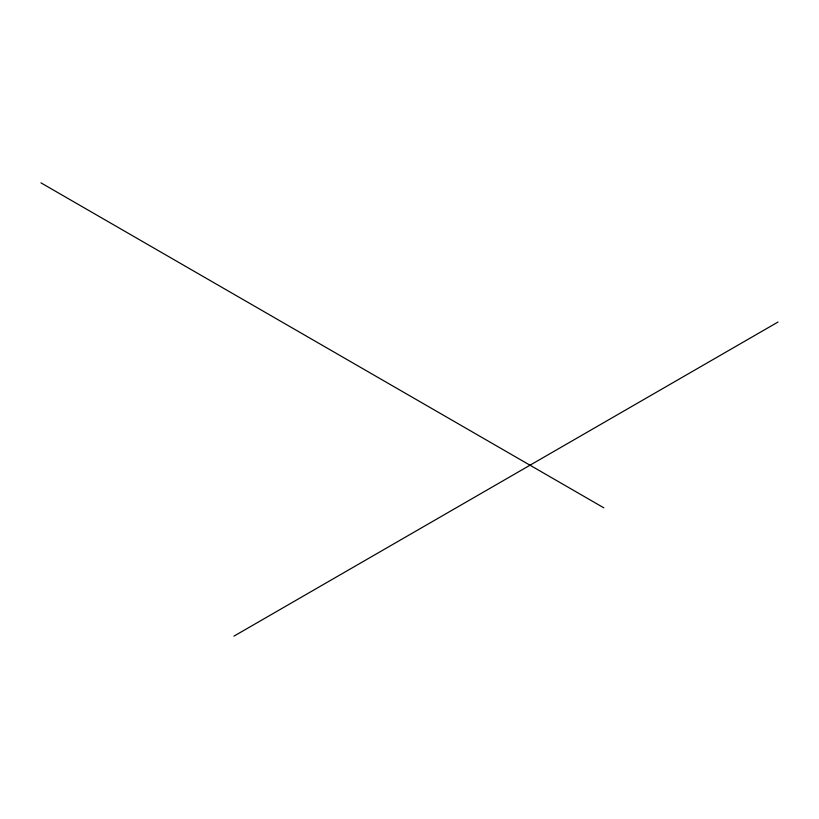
<?xml version="1.0" encoding="UTF-8"?>
<svg xmlns="http://www.w3.org/2000/svg" width="819" height="819" viewBox="0 0 819 819"><rect width="100%" height="100%" fill="white"/><g stroke="black" fill="none" stroke-linecap="round" stroke-linejoin="round"><path stroke-width="1.23" d="M233.937 636.148L778.05 322.01M40.95 182.852L603.838 507.831"/></g></svg>
